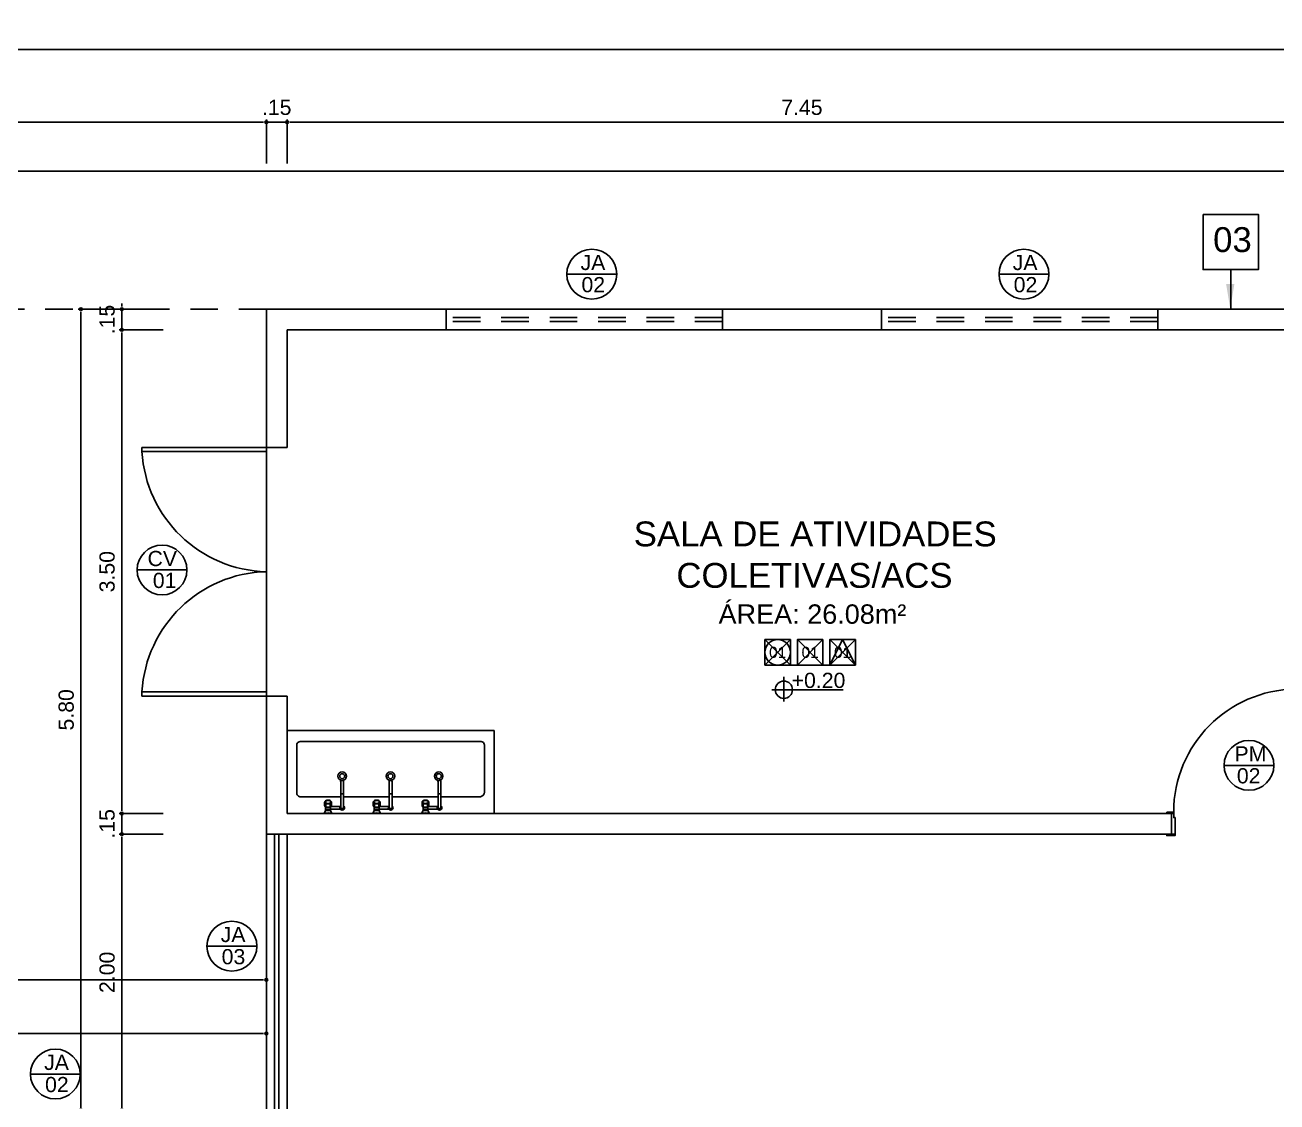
# Model space of a CAD drawing. Header units: millimetres. Extents: x 2125 to 3408, y 1171 to 1686.
# Drawn here: x 2425.04 to 2434.1, y 1529.29 to 1537.09 of the extents above; entities that cross this region are included whole.
import ezdxf
from ezdxf.enums import TextEntityAlignment as Align

# ---------------------------------------------------------------- set-up
doc = ezdxf.new("R2010")
doc.units = ezdxf.units.MM
doc.linetypes.add('CONTORNO_QUADRO_T', pattern=[0.35, 0.2, -0.15])
for name, color, linetype in [('APCOZ', 7, 'Continuous'), ('APCOZ-I', 251, 'Continuous'), ('at_Entity', 7, 'Continuous'), ('CALÇADA', 252, 'Continuous'), ('cotas', 7, 'Continuous'), ('ESQUADRIA', 3, 'Continuous'), ('ESQUADRIAS', 7, 'Continuous'), ('Esquadrias portas', 7, 'Continuous'), ('Esquadrias_Portas', 2, 'Continuous'), ('JANELA2', 1, 'Continuous'), ('LAYOUT', 7, 'Continuous'), ('Layout_Equipamentos', 7, 'Continuous'), ('PAREDE', 4, 'Continuous'), ('soleira piso', 7, 'Continuous'), ('TEXTO01', 7, 'Continuous'), ('TEXTO02', 3, 'Continuous'), ('TEXTO03', 2, 'Continuous'), ('TEXTO_ESP_FORRO', 62, 'Continuous'), ('TEXTO_ESP_PAREDES', 10, 'Continuous'), ('TEXTO_ESP_PISO', 150, 'Continuous')]:
    doc.layers.add(name, color=color, linetype=linetype)
doc.styles.add('ARIAL', font='sanss___.ttf')
doc.styles.add('ROMANS', font='arial.ttf')
doc.styles.get("Standard").update_dxf_attribs({"font": 'arial.ttf'})
doc.styles.add('TEXTO1', font='swissko.ttf', dxfattribs={"width": 0.6, "height": 0.1})
doc.dimstyles.new('ESCALA75', dxfattribs={"dimtxt": 0.11, "dimasz": 0.02, "dimexe": 0.02, "dimexo": 0.04, "dimgap": 0.05, "dimtad": 1, "dimzin": 4, "dimdsep": 46, "dimtxsty": 'ROMANS', "dimblk1": 'PPC', "dimblk2": 'PPC', "dimsah": 1, "dimcen": 0.02, "dimclrd": 7, "dimclre": 7, "dimclrt": 3, "dimazin": 1, "dimtfac": 1, "dimtix": 1, "dimtmove": 0, "dimatfit": 3, "dimldrblk": 'PPC', "dimfxl": 0, "dimtolj": 1, "dimtzin": 12, "dimarcsym": 0})

# ---------------------------------------------------------------- blocks, each defined once
blk = doc.blocks.new('P90_02')
at = {"layer": 'ESQUADRIAS', "color": 3, "linetype": 'Continuous'}
for p, q in [((-0.02, 0.7698), (-0.02, 0.9215)), ((0, 0.9215), (0, 0.7698)), ((0.023, 0.88), (0.023, 0.92)), ((0.057, 0.88), (0.057, 0.92)), ((0.08, 0.9215), (0.08, 0.7698)), ((0.1, 0.7698), (0.1, 0.9215)), ((-0.0035, 0.7668), (-0.0175, 0.7668)), ((0.0835, 0.7668), (0.0975, 0.7668))]:
    blk.add_line(p, q, dxfattribs=at)
at = {"layer": 'ESQUADRIAS', "color": 3}
for p, q in [((0, 0.9215), (-0.02, 0.9215)), ((0, 0.91), (0.023, 0.91)), ((0.023, 0.92), (0.025, 0.92)), ((0.057, 0.92), (0.055, 0.92)), ((0.08, 0.91), (0.057, 0.91)), ((0.08, 0.9215), (0.1, 0.9215)), ((0, 0.9), (0.023, 0.9)), ((0, 0.89), (0.023, 0.89)), ((0.023, 0.88), (0.025, 0.88)), ((0.057, 0.88), (0.055, 0.88)), ((0.08, 0.9), (0.057, 0.9)), ((0.08, 0.89), (0.057, 0.89))]:
    blk.add_line(p, q, dxfattribs=at)
at = {"layer": 'ESQUADRIAS', "color": 2}
for p, q in [((0.025, 0.075), (0.025, 0.975)), ((0.025, 0.975), (0.055, 0.975)), ((0.055, 0.975), (0.055, 0.075)), ((0.055, 0.075), (0.025, 0.075))]:
    blk.add_line(p, q, dxfattribs=at)
at = {"layer": 'ESQUADRIAS'}
for p, q in [((0.0165, 0.0585), (0.0165, 0.0615)), ((0.0315, 0.0735), (0.0285, 0.0735))]:
    blk.add_line(p, q, dxfattribs=at)
at = {"layer": 'ESQUADRIAS', "color": 3}
for points in [[(0.015, 0.085), (-0.035, 0.085), (-0.035, 0.075), (0.015, 0.075)], [(0.985, 0.085), (0.935, 0.085), (0.935, 0.075), (0.985, 0.075)], [(0.025, -0.075), (0, -0.075), (-0.035, -0.075), (-0.035, -0.085), (0.025, -0.085)], [(0.985, -0.075), (0.925, -0.075), (0.925, -0.085), (0.985, -0.085)]]:
    blk.add_lwpolyline(points, close=True, dxfattribs=at)
at = {"layer": 'ESQUADRIAS', "color": 2}
for points in [[(0.025, 0.045), (0.015, 0.045), (0.015, 0.075), (0, 0.075), (0, -0.075), (0.025, -0.075)], [(0.925, 0.045), (0.935, 0.045), (0.935, 0.075), (0.95, 0.075), (0.95, -0.075), (0.925, -0.075)]]:
    blk.add_lwpolyline(points, close=True, dxfattribs=at)
at = {"layer": 'ESQUADRIAS', "color": 1}
for points in [[(0.016, 0.0705, -0.236068), (0.015, 0.0725), (0.015, 0.07), (0.015, 0.05), (0.016, 0.05)], [(0.0195, 0.074, 0.236068), (0.0175, 0.075), (0.02, 0.075), (0.04, 0.075), (0.04, 0.074)]]:
    blk.add_lwpolyline(points, format="xyb", close=True, dxfattribs=at)
at = {"layer": 'ESQUADRIAS'}
for points in [[(0.0173, 0.0625), (0.0165, 0.0615), (0.016, 0.0615)], [(0.0173, 0.0575), (0.0165, 0.0585), (0.016, 0.0585)], [(0.0173, 0.0596), (0.0175, 0.0596), (0.0175, 0.0575), (0.0173, 0.0575), (0.0173, 0.0625), (0.0175, 0.0625), (0.0175, 0.0604), (0.0173, 0.0604)], [(0.0275, 0.0727), (0.0285, 0.0735), (0.0285, 0.074)], [(0.0304, 0.0727), (0.0304, 0.0725), (0.0325, 0.0725), (0.0325, 0.0727), (0.0275, 0.0727), (0.0275, 0.0725), (0.0296, 0.0725), (0.0296, 0.0727)], [(0.0325, 0.0727), (0.0315, 0.0735), (0.0315, 0.074)]]:
    blk.add_lwpolyline(points, dxfattribs=at)
at = {"layer": 'ESQUADRIAS', "color": 1}
blk.add_circle((0.0175, 0.0725), 0.0025, dxfattribs=at)
at = {"layer": 'ESQUADRIAS'}
blk.add_arc((0.0429, 0.083), 0.8921, 0.12949, 89.22311, dxfattribs=at)
at = {"layer": 'ESQUADRIAS', "color": 3, "linetype": 'Continuous'}
for centre, start, end in [((-0.017, 0.7698), 180, 260.53768), ((-0.003, 0.7698), 260.53768, 360), ((0.083, 0.7698), 180, 279.46232), ((0.097, 0.7698), 279.46232, 0)]:
    blk.add_arc(centre, 0.003, start, end, dxfattribs=at)
blk = doc.blocks.new('PPC')
at = {"color": 2}
blk.add_circle((0, 0), 0.5, dxfattribs=at)
blk = doc.blocks.new('*D37')
at = {"layer": 'cotas', "color": 7, "lineweight": -2, "transparency": 16777216}
for p, q in [((2426.9337, 1536.085), (2426.9337, 1536.405)), ((2426.9537, 1536.385), (2434.3637, 1536.385)), ((2434.3837, 1536.085), (2434.3837, 1536.405))]:
    blk.add_line(p, q, dxfattribs=at)
at = {"layer": 'DEFPOINTS', "color": 0, "transparency": 16777216}
for p in [(2434.3837, 1536.385), (2426.9337, 1535.9848), (2434.3837, 1535.9848)]:
    blk.add_point(p, dxfattribs=at)
at = {"layer": 'cotas', "color": 7, "lineweight": -2, "transparency": 16777216, "xscale": 0.02, "yscale": 0.02, "zscale": 0.02, "rotation": 180}
blk.add_blockref('PPC', (2426.9337, 1536.385), dxfattribs=at)
at = {"layer": 'cotas', "color": 7, "lineweight": -2, "transparency": 16777216, "xscale": 0.02, "yscale": 0.02, "zscale": 0.02}
blk.add_blockref('PPC', (2434.3837, 1536.385), dxfattribs=at)
at = {"layer": 'cotas', "color": 3, "transparency": 16777216, "insert": (2430.6587, 1536.491), "char_height": 0.11, "attachment_point": 5, "style": 'ROMANS'}
blk.add_mtext('\\A1;7.45', dxfattribs=at)
blk = doc.blocks.new('*D59')
at = {"layer": 'cotas', "color": 7, "lineweight": -2, "transparency": 16777216}
for p, q in [((2426.7637, 1536.3848), (2426.7437, 1536.3848)), ((2426.7837, 1536.0848), (2426.7837, 1536.4048)), ((2426.9337, 1536.3848), (2426.7837, 1536.3848)), ((2426.9337, 1536.0848), (2426.9337, 1536.4048)), ((2426.9537, 1536.3848), (2426.9737, 1536.3848))]:
    blk.add_line(p, q, dxfattribs=at)
at = {"layer": 'DEFPOINTS', "color": 0, "transparency": 16777216}
for p in [(2426.7837, 1536.3848), (2426.7837, 1535.9848), (2426.9337, 1535.9848)]:
    blk.add_point(p, dxfattribs=at)
at = {"layer": 'cotas', "color": 7, "lineweight": -2, "transparency": 16777216, "xscale": 0.02, "yscale": 0.02, "zscale": 0.02}
blk.add_blockref('PPC', (2426.7837, 1536.3848), dxfattribs=at)
at = {"layer": 'cotas', "color": 7, "lineweight": -2, "transparency": 16777216, "xscale": 0.02, "yscale": 0.02, "zscale": 0.02, "rotation": 180}
blk.add_blockref('PPC', (2426.9337, 1536.3848), dxfattribs=at)
at = {"layer": 'cotas', "color": 3, "transparency": 16777216, "insert": (2426.8587, 1536.491), "char_height": 0.11, "attachment_point": 5, "style": 'ROMANS'}
blk.add_mtext('\\A1;.15', dxfattribs=at)
blk = doc.blocks.new('*D78')
at = {"layer": 'cotas', "color": 7, "lineweight": -2, "transparency": 16777216}
for p, q in [((2419.7837, 1536.0848), (2419.7837, 1536.4048)), ((2426.7637, 1536.3848), (2419.8037, 1536.3848)), ((2426.7837, 1536.0848), (2426.7837, 1536.4048))]:
    blk.add_line(p, q, dxfattribs=at)
at = {"layer": 'DEFPOINTS', "color": 0, "transparency": 16777216}
for p in [(2419.7837, 1536.3848), (2419.7837, 1535.5948), (2426.7837, 1535.5948)]:
    blk.add_point(p, dxfattribs=at)
at = {"layer": 'cotas', "color": 7, "lineweight": -2, "transparency": 16777216, "xscale": 0.02, "yscale": 0.02, "zscale": 0.02, "rotation": 180}
blk.add_blockref('PPC', (2419.7837, 1536.3848), dxfattribs=at)
at = {"layer": 'cotas', "color": 7, "lineweight": -2, "transparency": 16777216, "xscale": 0.02, "yscale": 0.02, "zscale": 0.02}
blk.add_blockref('PPC', (2426.7837, 1536.3848), dxfattribs=at)
at = {"layer": 'cotas', "color": 3, "transparency": 16777216, "insert": (2423.2837, 1536.491), "char_height": 0.11, "attachment_point": 5, "style": 'ROMANS'}
blk.add_mtext('\\A1;7.00', dxfattribs=at)
blk = doc.blocks.new('*D84')
at = {"layer": 'cotas', "color": 7, "lineweight": -2, "transparency": 16777216}
for p, q in [((2420.9337, 1529.4874), (2420.9337, 1529.8074)), ((2426.7837, 1529.4874), (2426.7837, 1529.8074)), ((2420.9537, 1529.7874), (2426.7637, 1529.7874))]:
    blk.add_line(p, q, dxfattribs=at)
at = {"layer": 'DEFPOINTS', "color": 0, "transparency": 16777216}
for p in [(2426.7837, 1529.7874), (2420.9337, 1528.7034), (2426.7837, 1528.7034)]:
    blk.add_point(p, dxfattribs=at)
at = {"layer": 'cotas', "color": 7, "lineweight": -2, "transparency": 16777216, "xscale": 0.02, "yscale": 0.02, "zscale": 0.02, "rotation": 180}
blk.add_blockref('PPC', (2420.9337, 1529.7874), dxfattribs=at)
at = {"layer": 'cotas', "color": 7, "lineweight": -2, "transparency": 16777216, "xscale": 0.02, "yscale": 0.02, "zscale": 0.02}
blk.add_blockref('PPC', (2426.7837, 1529.7874), dxfattribs=at)
at = {"layer": 'cotas', "color": 3, "transparency": 16777216, "insert": (2423.8587, 1529.8935), "char_height": 0.11, "attachment_point": 5, "style": 'ROMANS'}
blk.add_mtext('\\A1;5.85', dxfattribs=at)
blk = doc.blocks.new('*D98')
at = {"layer": 'cotas', "color": 7, "lineweight": -2, "transparency": 16777216}
for p, q in [((2415.3837, 1529.8764), (2415.3837, 1530.1964)), ((2415.4037, 1530.1764), (2426.7637, 1530.1764)), ((2426.7837, 1529.8764), (2426.7837, 1530.1964))]:
    blk.add_line(p, q, dxfattribs=at)
at = {"layer": 'DEFPOINTS', "color": 0, "transparency": 16777216}
for p in [(2426.7837, 1530.1764), (2415.3837, 1529.3313), (2426.7837, 1529.3313)]:
    blk.add_point(p, dxfattribs=at)
at = {"layer": 'cotas', "color": 7, "lineweight": -2, "transparency": 16777216, "xscale": 0.02, "yscale": 0.02, "zscale": 0.02, "rotation": 180}
blk.add_blockref('PPC', (2415.3837, 1530.1764), dxfattribs=at)
at = {"layer": 'cotas', "color": 7, "lineweight": -2, "transparency": 16777216, "xscale": 0.02, "yscale": 0.02, "zscale": 0.02}
blk.add_blockref('PPC', (2426.7837, 1530.1764), dxfattribs=at)
at = {"layer": 'cotas', "color": 3, "transparency": 16777216, "insert": (2421.0837, 1530.2825), "char_height": 0.11, "attachment_point": 5, "style": 'ROMANS'}
blk.add_mtext('\\A1;11.40', dxfattribs=at)
blk = doc.blocks.new('*D102')
at = {"layer": 'cotas', "color": 7, "lineweight": -2, "transparency": 16777216}
for p, q in [((2426.0379, 1531.231), (2425.7179, 1531.231)), ((2425.7379, 1529.251), (2425.7379, 1531.211)), ((2426.0379, 1529.231), (2425.7179, 1529.231))]:
    blk.add_line(p, q, dxfattribs=at)
at = {"layer": 'DEFPOINTS', "color": 0, "transparency": 16777216}
for p in [(2425.7379, 1531.231), (2426.2579, 1531.231), (2426.2579, 1529.231)]:
    blk.add_point(p, dxfattribs=at)
at = {"layer": 'cotas', "color": 7, "lineweight": -2, "transparency": 16777216, "xscale": 0.02, "yscale": 0.02, "zscale": 0.02}
for p, rotation in [((2425.7379, 1531.231), 90), ((2425.7379, 1529.231), 270)]:
    blk.add_blockref('PPC', p, dxfattribs=dict(at, rotation=rotation))
at = {"layer": 'cotas', "color": 3, "transparency": 16777216, "insert": (2425.6317, 1530.231), "char_height": 0.11, "attachment_point": 5, "rotation": 90, "style": 'ROMANS'}
blk.add_mtext('\\A1;2.00', dxfattribs=at)
blk = doc.blocks.new('*D103')
at = {"layer": 'cotas', "color": 7, "lineweight": -2, "transparency": 16777216}
for p, q in [((2426.0379, 1531.381), (2425.7179, 1531.381)), ((2425.7379, 1531.401), (2425.7379, 1531.421)), ((2425.7379, 1531.231), (2425.7379, 1531.381)), ((2426.0379, 1531.231), (2425.7179, 1531.231)), ((2425.7379, 1531.211), (2425.7379, 1531.191))]:
    blk.add_line(p, q, dxfattribs=at)
at = {"layer": 'DEFPOINTS', "color": 0, "transparency": 16777216}
for p in [(2425.7379, 1531.381), (2426.4079, 1531.381), (2426.2579, 1531.231)]:
    blk.add_point(p, dxfattribs=at)
at = {"layer": 'cotas', "color": 7, "lineweight": -2, "transparency": 16777216, "xscale": 0.02, "yscale": 0.02, "zscale": 0.02}
for p, rotation in [((2425.7379, 1531.381), 270), ((2425.7379, 1531.231), 90)]:
    blk.add_blockref('PPC', p, dxfattribs=dict(at, rotation=rotation))
at = {"layer": 'cotas', "color": 3, "transparency": 16777216, "insert": (2425.6317, 1531.306), "char_height": 0.11, "attachment_point": 5, "rotation": 90, "style": 'ROMANS'}
blk.add_mtext('\\A1;.15', dxfattribs=at)
blk = doc.blocks.new('*D104')
at = {"layer": 'cotas', "color": 7, "lineweight": -2, "transparency": 16777216}
for p, q in [((2426.0379, 1534.881), (2425.7179, 1534.881)), ((2425.7379, 1531.401), (2425.7379, 1534.861)), ((2426.0379, 1531.381), (2425.7179, 1531.381))]:
    blk.add_line(p, q, dxfattribs=at)
at = {"layer": 'DEFPOINTS', "color": 0, "transparency": 16777216}
for p in [(2425.7379, 1534.881), (2426.4079, 1534.881), (2426.4079, 1531.381)]:
    blk.add_point(p, dxfattribs=at)
at = {"layer": 'cotas', "color": 7, "lineweight": -2, "transparency": 16777216, "xscale": 0.02, "yscale": 0.02, "zscale": 0.02}
for p, rotation in [((2425.7379, 1534.881), 90), ((2425.7379, 1531.381), 270)]:
    blk.add_blockref('PPC', p, dxfattribs=dict(at, rotation=rotation))
at = {"layer": 'cotas', "color": 3, "transparency": 16777216, "insert": (2425.6317, 1533.131), "char_height": 0.11, "attachment_point": 5, "rotation": 90, "style": 'ROMANS'}
blk.add_mtext('\\A1;3.50', dxfattribs=at)
blk = doc.blocks.new('*D105')
at = {"layer": 'cotas', "color": 7, "lineweight": -2, "transparency": 16777216}
for p, q in [((2425.7379, 1535.051), (2425.7379, 1535.071)), ((2426.0379, 1535.031), (2425.7179, 1535.031)), ((2425.7379, 1534.881), (2425.7379, 1535.031)), ((2426.0379, 1534.881), (2425.7179, 1534.881)), ((2425.7379, 1534.861), (2425.7379, 1534.841))]:
    blk.add_line(p, q, dxfattribs=at)
at = {"layer": 'DEFPOINTS', "color": 0, "transparency": 16777216}
for p in [(2425.7379, 1535.031), (2426.4062, 1535.031), (2426.4079, 1534.881)]:
    blk.add_point(p, dxfattribs=at)
at = {"layer": 'cotas', "color": 7, "lineweight": -2, "transparency": 16777216, "xscale": 0.02, "yscale": 0.02, "zscale": 0.02}
for p, rotation in [((2425.7379, 1535.031), 270), ((2425.7379, 1534.881), 90)]:
    blk.add_blockref('PPC', p, dxfattribs=dict(at, rotation=rotation))
at = {"layer": 'cotas', "color": 3, "transparency": 16777216, "insert": (2425.6317, 1534.956), "char_height": 0.11, "attachment_point": 5, "rotation": 90, "style": 'ROMANS'}
blk.add_mtext('\\A1;.15', dxfattribs=at)
blk = doc.blocks.new('*D253')
at = {"layer": 'cotas', "color": 7, "lineweight": -2, "transparency": 16777216}
for p, q in [((2425.742, 1535.031), (2425.422, 1535.031)), ((2425.442, 1529.251), (2425.442, 1535.011)), ((2425.742, 1529.231), (2425.422, 1529.231))]:
    blk.add_line(p, q, dxfattribs=at)
at = {"layer": 'DEFPOINTS', "color": 0, "transparency": 16777216}
for p in [(2425.442, 1535.031), (2426.7837, 1535.031), (2426.7837, 1529.231)]:
    blk.add_point(p, dxfattribs=at)
at = {"layer": 'cotas', "color": 7, "lineweight": -2, "transparency": 16777216, "xscale": 0.02, "yscale": 0.02, "zscale": 0.02}
for p, rotation in [((2425.442, 1535.031), 90), ((2425.442, 1529.231), 270)]:
    blk.add_blockref('PPC', p, dxfattribs=dict(at, rotation=rotation))
at = {"layer": 'cotas', "color": 3, "transparency": 16777216, "insert": (2425.3358, 1532.131), "char_height": 0.11, "attachment_point": 5, "rotation": 90, "style": 'ROMANS'}
blk.add_mtext('\\A1;5.80', dxfattribs=at)
blk = doc.blocks.new('new block19')
at = {"layer": 'APCOZ'}
for p, q in [((0.3881, 0.0547), (0.3881, 0.2257)), ((0.4081, 0.0547), (0.4081, 0.2257)), ((0.7396, 0.0547), (0.7396, 0.2257)), ((0.7596, 0.0547), (0.7596, 0.2257)), ((1.0927, 0.0547), (1.0927, 0.2257)), ((1.1127, 0.0547), (1.1127, 0.2257)), ((0.279, 0.0215), (0.2682, -0.0001)), ((0.2716, 0.0797), (0.2716, 0.0581)), ((0.279, 0.0215), (0.279, 0.0456)), ((0.3142, 0.0215), (0.3142, 0.0307)), ((0.384, 0.0307), (0.3142, 0.0307)), ((0.3142, 0.0215), (0.3249, -0.0001)), ((0.384, 0.0507), (0.3192, 0.0507)), ((0.3216, 0.0797), (0.3216, 0.0581)), ((0.6305, 0.0215), (0.6197, -0.0001)), ((0.6231, 0.0797), (0.6231, 0.0581)), ((0.6305, 0.0215), (0.6305, 0.0456)), ((0.6657, 0.0215), (0.6657, 0.0307)), ((0.7355, 0.0307), (0.6657, 0.0307)), ((0.6657, 0.0215), (0.6764, -0.0001)), ((0.7355, 0.0507), (0.6707, 0.0507)), ((0.6731, 0.0797), (0.6731, 0.0581)), ((0.9836, 0.0215), (0.9729, -0.0001)), ((0.9762, 0.0797), (0.9762, 0.0581)), ((0.9836, 0.0215), (0.9836, 0.0456)), ((1.0188, 0.0215), (1.0188, 0.0307)), ((1.0887, 0.0307), (1.0188, 0.0307)), ((1.0188, 0.0215), (1.0296, -0.0001)), ((1.0887, 0.0507), (1.0239, 0.0507)), ((1.0262, 0.0797), (1.0262, 0.0581))]:
    blk.add_line(p, q, dxfattribs=at)
at = {"layer": 'APCOZ', "linetype": 'Continuous'}
for points in [[(0.3215, 0.0802, 0), (0.321, 0.0834, 0), (0.3197, 0.0864, 0), (0.3176, 0.0893, 0), (0.3148, 0.0918, 0), (0.3114, 0.0939, 0), (0.3075, 0.0956, 0), (0.3033, 0.0967, 0), (0.2988, 0.0973, 0), (0.2943, 0.0973, 0), (0.2898, 0.0967, 0), (0.2856, 0.0956, 0), (0.2817, 0.0939, 0), (0.2783, 0.0918, 0), (0.2755, 0.0893, 0), (0.2734, 0.0864, 0), (0.2721, 0.0834, 0), (0.2716, 0.0802, 0)], [(0.6731, 0.0802, 0), (0.6725, 0.0834, 0), (0.6712, 0.0864, 0), (0.6691, 0.0893, 0), (0.6663, 0.0918, 0), (0.6629, 0.0939, 0), (0.6591, 0.0956, 0), (0.6548, 0.0967, 0), (0.6503, 0.0973, 0), (0.6458, 0.0973, 0), (0.6413, 0.0967, 0), (0.6371, 0.0956, 0), (0.6332, 0.0939, 0), (0.6298, 0.0918, 0), (0.6271, 0.0893, 0), (0.625, 0.0864, 0), (0.6236, 0.0834, 0), (0.6231, 0.0802, 0)], [(1.0262, 0.0802, 0), (1.0257, 0.0834, 0), (1.0243, 0.0864, 0), (1.0223, 0.0893, 0), (1.0195, 0.0918, 0), (1.0161, 0.0939, 0), (1.0122, 0.0956, 0), (1.008, 0.0967, 0), (1.0035, 0.0973, 0), (0.999, 0.0973, 0), (0.9945, 0.0967, 0), (0.9903, 0.0956, 0), (0.9864, 0.0939, 0), (0.983, 0.0918, 0), (0.9802, 0.0893, 0), (0.9781, 0.0864, 0), (0.9768, 0.0834, 0), (0.9762, 0.0802, 0)], [(0.2716, 0.0581, 0), (0.2719, 0.0553, 0), (0.2728, 0.0526, 0), (0.2743, 0.0501, 0), (0.2764, 0.0477, 0), (0.279, 0.0456, 0)], [(0.3192, 0.0507, 0), (0.3201, 0.0521, 0), (0.3207, 0.0536, 0), (0.3212, 0.0551, 0), (0.3215, 0.0566, 0), (0.3216, 0.0581, 0)], [(0.6231, 0.0581, 0), (0.6234, 0.0553, 0), (0.6243, 0.0526, 0), (0.6258, 0.0501, 0), (0.6279, 0.0477, 0), (0.6305, 0.0456, 0)], [(0.6707, 0.0507, 0), (0.6716, 0.0521, 0), (0.6722, 0.0536, 0), (0.6727, 0.0551, 0), (0.673, 0.0566, 0), (0.6731, 0.0581, 0)], [(0.9762, 0.0581, 0), (0.9765, 0.0553, 0), (0.9775, 0.0526, 0), (0.979, 0.0501, 0), (0.981, 0.0477, 0), (0.9836, 0.0456, 0)], [(1.0239, 0.0507, 0), (1.0247, 0.0521, 0), (1.0254, 0.0536, 0), (1.0258, 0.0551, 0), (1.0261, 0.0566, 0), (1.0262, 0.0581, 0)]]:
    blk.add_polyline3d(points, dxfattribs=at)
at = {"layer": 'APCOZ'}
for centre, radius, start, end in [((0.3981, 0.2307), 0.0112, 333.72082, 206.27918), ((0.7496, 0.2307), 0.0112, 333.72082, 206.27918), ((1.1027, 0.2307), 0.0112, 333.72082, 206.27918), ((0.3981, 0.0407), 0.0173, 125.41872, 144.5813), ((0.3981, 0.0407), 0.0173, 215.4187, 324.5813), ((0.3981, 0.0407), 0.0173, 35.4187, 54.58128), ((0.3981, 0.0407), 0.0173, 324.5813, 35.4187), ((0.7496, 0.0407), 0.0173, 125.41872, 144.5813), ((0.7496, 0.0407), 0.0173, 215.4187, 324.5813), ((0.7496, 0.0407), 0.0173, 35.4187, 54.58128), ((0.7496, 0.0407), 0.0173, 324.5813, 35.4187), ((1.1027, 0.0407), 0.0173, 125.41872, 144.5813), ((1.1027, 0.0407), 0.0173, 215.4187, 324.5813), ((1.1027, 0.0407), 0.0173, 35.4187, 54.58128), ((1.1027, 0.0407), 0.0173, 324.5813, 35.4187)]:
    blk.add_arc(centre, radius, start, end, dxfattribs=at)
at = {"layer": 'APCOZ-I'}
for p, q in [((0.3881, 0.2257), (0.3881, 0.2307)), ((0.4081, 0.2257), (0.4081, 0.2307)), ((0.7396, 0.2257), (0.7396, 0.2307)), ((0.7596, 0.2257), (0.7596, 0.2307)), ((1.0927, 0.2257), (1.0927, 0.2307)), ((1.1127, 0.2257), (1.1127, 0.2307)), ((0.279, 0.0215), (0.3142, 0.0215)), ((0.2809, 0.066), (0.2809, 0.0446)), ((0.3122, 0.066), (0.3122, 0.0446)), ((0.3142, 0.0307), (0.3142, 0.0456)), ((0.3881, 0.0371), (0.3881, 0.0547)), ((0.4081, 0.0371), (0.4081, 0.0547)), ((0.6305, 0.0215), (0.6657, 0.0215)), ((0.6324, 0.066), (0.6324, 0.0446)), ((0.6637, 0.066), (0.6637, 0.0446)), ((0.6657, 0.0307), (0.6657, 0.0456)), ((0.7396, 0.0371), (0.7396, 0.0547)), ((0.7596, 0.0371), (0.7596, 0.0547)), ((0.9836, 0.0215), (1.0188, 0.0215)), ((0.9856, 0.066), (0.9856, 0.0446)), ((1.0169, 0.066), (1.0169, 0.0446)), ((1.0188, 0.0307), (1.0188, 0.0456)), ((1.0927, 0.0371), (1.0927, 0.0547)), ((1.1127, 0.0371), (1.1127, 0.0547))]:
    blk.add_line(p, q, dxfattribs=at)
at = {"layer": 'APCOZ-I', "linetype": 'Continuous'}
for points in [[(0.2771, 0.0833, 0), (0.2775, 0.0812, 0), (0.2787, 0.0791, 0), (0.2806, 0.0772, 0), (0.2831, 0.0756, 0), (0.2863, 0.0743, 0), (0.2898, 0.0733, 0), (0.2936, 0.0728, 0), (0.2975, 0.0727, 0), (0.3014, 0.073, 0), (0.3051, 0.0737, 0), (0.3085, 0.0749, 0), (0.3113, 0.0764, 0), (0.3136, 0.0781, 0), (0.3151, 0.0801, 0), (0.3159, 0.0822, 0), (0.3159, 0.0844, 0), (0.3151, 0.0865, 0), (0.3136, 0.0885, 0), (0.3113, 0.0903, 0), (0.3085, 0.0918, 0), (0.3051, 0.0929, 0), (0.3014, 0.0937, 0), (0.2975, 0.094, 0), (0.2936, 0.0939, 0), (0.2898, 0.0933, 0), (0.2863, 0.0924, 0), (0.2831, 0.0911, 0), (0.2806, 0.0894, 0), (0.2787, 0.0875, 0), (0.2775, 0.0855, 0), (0.2771, 0.0833, 0)], [(0.6286, 0.0833, 0), (0.629, 0.0812, 0), (0.6302, 0.0791, 0), (0.6321, 0.0772, 0), (0.6347, 0.0756, 0), (0.6378, 0.0743, 0), (0.6413, 0.0733, 0), (0.6451, 0.0728, 0), (0.6491, 0.0727, 0), (0.653, 0.073, 0), (0.6567, 0.0737, 0), (0.66, 0.0749, 0), (0.6629, 0.0764, 0), (0.6651, 0.0781, 0), (0.6667, 0.0801, 0), (0.6675, 0.0822, 0), (0.6675, 0.0844, 0), (0.6667, 0.0865, 0), (0.6651, 0.0885, 0), (0.6629, 0.0903, 0), (0.66, 0.0918, 0), (0.6567, 0.0929, 0), (0.653, 0.0937, 0), (0.6491, 0.094, 0), (0.6451, 0.0939, 0), (0.6413, 0.0933, 0), (0.6378, 0.0924, 0), (0.6347, 0.0911, 0), (0.6321, 0.0894, 0), (0.6302, 0.0875, 0), (0.629, 0.0855, 0), (0.6286, 0.0833, 0)], [(0.9818, 0.0833, 0), (0.9821, 0.0812, 0), (0.9833, 0.0791, 0), (0.9852, 0.0772, 0), (0.9878, 0.0756, 0), (0.9909, 0.0743, 0), (0.9945, 0.0733, 0), (0.9983, 0.0728, 0), (1.0022, 0.0727, 0), (1.0061, 0.073, 0), (1.0098, 0.0737, 0), (1.0131, 0.0749, 0), (1.016, 0.0764, 0), (1.0182, 0.0781, 0), (1.0198, 0.0801, 0), (1.0206, 0.0822, 0), (1.0206, 0.0844, 0), (1.0198, 0.0865, 0), (1.0182, 0.0885, 0), (1.016, 0.0903, 0), (1.0131, 0.0918, 0), (1.0098, 0.0929, 0), (1.0061, 0.0937, 0), (1.0022, 0.094, 0), (0.9983, 0.0939, 0), (0.9945, 0.0933, 0), (0.9909, 0.0924, 0), (0.9878, 0.0911, 0), (0.9852, 0.0894, 0), (0.9833, 0.0875, 0), (0.9821, 0.0855, 0), (0.9818, 0.0833, 0)], [(0.2716, 0.0802, 0), (0.2718, 0.0771, 0), (0.2728, 0.0742, 0), (0.2746, 0.0713, 0), (0.2769, 0.0688, 0), (0.2799, 0.0666, 0)], [(0.279, 0.0456, 0), (0.2792, 0.0454, 0), (0.2794, 0.0453, 0), (0.2797, 0.0451, 0), (0.2799, 0.045, 0), (0.2801, 0.0448, 0)], [(0.313, 0.0448, 0), (0.3132, 0.045, 0), (0.3135, 0.0451, 0), (0.3137, 0.0453, 0), (0.3139, 0.0454, 0), (0.3142, 0.0456, 0)], [(0.3132, 0.0666, 0), (0.3161, 0.0687, 0), (0.3184, 0.0712, 0), (0.3202, 0.0739, 0), (0.3212, 0.0768, 0), (0.3216, 0.0797, 0)], [(0.3142, 0.0456, 0), (0.3154, 0.0465, 0), (0.3165, 0.0475, 0), (0.3175, 0.0485, 0), (0.3184, 0.0496, 0), (0.3192, 0.0507, 0)], [(0.6231, 0.0802, 0), (0.6234, 0.0771, 0), (0.6244, 0.0742, 0), (0.6261, 0.0713, 0), (0.6285, 0.0688, 0), (0.6314, 0.0666, 0)], [(0.6305, 0.0456, 0), (0.6307, 0.0454, 0), (0.6309, 0.0453, 0), (0.6312, 0.0451, 0), (0.6314, 0.045, 0), (0.6317, 0.0448, 0)], [(0.6645, 0.0448, 0), (0.6647, 0.045, 0), (0.665, 0.0451, 0), (0.6652, 0.0453, 0), (0.6655, 0.0454, 0), (0.6657, 0.0456, 0)], [(0.6647, 0.0666, 0), (0.6676, 0.0687, 0), (0.67, 0.0712, 0), (0.6717, 0.0739, 0), (0.6727, 0.0768, 0), (0.6731, 0.0797, 0)], [(0.6657, 0.0456, 0), (0.6669, 0.0465, 0), (0.668, 0.0475, 0), (0.669, 0.0485, 0), (0.6699, 0.0496, 0), (0.6707, 0.0507, 0)], [(0.9762, 0.0802, 0), (0.9765, 0.0771, 0), (0.9775, 0.0742, 0), (0.9792, 0.0713, 0), (0.9816, 0.0688, 0), (0.9846, 0.0666, 0)], [(0.9836, 0.0456, 0), (0.9838, 0.0454, 0), (0.9841, 0.0453, 0), (0.9843, 0.0451, 0), (0.9846, 0.045, 0), (0.9848, 0.0448, 0)], [(1.0176, 0.0448, 0), (1.0179, 0.045, 0), (1.0181, 0.0451, 0), (1.0184, 0.0453, 0), (1.0186, 0.0454, 0), (1.0188, 0.0456, 0)], [(1.0179, 0.0666, 0), (1.0208, 0.0687, 0), (1.0231, 0.0712, 0), (1.0248, 0.0739, 0), (1.0259, 0.0768, 0), (1.0262, 0.0797, 0)], [(1.0188, 0.0456, 0), (1.02, 0.0465, 0), (1.0212, 0.0475, 0), (1.0222, 0.0485, 0), (1.0231, 0.0496, 0), (1.0239, 0.0507, 0)]]:
    blk.add_polyline3d(points, dxfattribs=at)
at = {"layer": 'APCOZ-I'}
for centre, radius, start, end in [((0.3981, 0.2307), 0.01, 0, 180), ((0.7496, 0.2307), 0.01, 0, 180), ((1.1027, 0.2307), 0.01, 0, 180), ((0.3981, 0.1642), 0.0233, 244.55551, 295.44449), ((0.7496, 0.1642), 0.0233, 244.55551, 295.44449), ((1.1027, 0.1642), 0.0233, 244.55551, 295.44449), ((0.2966, -0.2752), 0.2786, 84.37523, 95.62477), ((0.2966, -0.0496), 0.0816, 77.53823, 102.46177), ((0.281, 0.0683), 0.002, 237.84409, 296.02511), ((0.2812, 0.0465), 0.002, 238.43251, 285.68606), ((0.2966, -0.0082), 0.0549, 74.31395, 105.68605), ((0.2966, 0.0364), 0.0335, 63.97489, 116.02511), ((0.3121, 0.0683), 0.002, 243.97489, 302.15591), ((0.3119, 0.0465), 0.002, 254.31395, 301.56748), ((0.3981, 0.0407), 0.0173, 144.5813, 215.4187), ((0.3981, 0.0407), 0.0126, 142.25181, 37.74819), ((0.3981, 0.0581), 0.0233, 244.55551, 295.44449), ((0.6481, -0.2752), 0.2786, 84.37523, 95.62477), ((0.6481, -0.0496), 0.0816, 77.53823, 102.46177), ((0.6325, 0.0683), 0.002, 237.84409, 296.02511), ((0.6327, 0.0465), 0.002, 238.43251, 285.68606), ((0.6481, -0.0082), 0.0549, 74.31395, 105.68605), ((0.6481, 0.0364), 0.0335, 63.97489, 116.02511), ((0.6637, 0.0683), 0.002, 243.97489, 302.15591), ((0.6635, 0.0465), 0.002, 254.31395, 301.56748), ((0.7496, 0.0407), 0.0173, 144.5813, 215.4187), ((0.7496, 0.0407), 0.0126, 142.25181, 37.74819), ((0.7496, 0.0581), 0.0233, 244.55551, 295.44449), ((1.0012, -0.2752), 0.2786, 84.37523, 95.62477), ((1.0012, -0.0496), 0.0816, 77.53823, 102.46177), ((0.9856, 0.0683), 0.002, 237.84409, 296.02511), ((0.9858, 0.0465), 0.002, 238.43251, 285.68606), ((1.0012, -0.0082), 0.0549, 74.31395, 105.68605), ((1.0012, 0.0364), 0.0335, 63.97489, 116.02511), ((1.0168, 0.0683), 0.002, 243.97489, 302.15591), ((1.0166, 0.0465), 0.002, 254.31395, 301.56748), ((1.1027, 0.0407), 0.0173, 144.5813, 215.4187), ((1.1027, 0.0407), 0.0126, 142.25181, 37.74819), ((1.1027, 0.0581), 0.0233, 244.55551, 295.44449)]:
    blk.add_arc(centre, radius, start, end, dxfattribs=at)
at = {"layer": 'at_Entity', "color": 0}
for p, q in [((0, 0.601), (1.4982, 0.601)), ((1.4982, 0.601), (1.4982, 0)), ((0.0698, 0.4909), (0.0698, 0.1524)), ((0.0995, 0.5206), (1.3987, 0.5206)), ((1.4284, 0.4909), (1.4284, 0.1524)), ((0.3881, 0.1206), (0.0995, 0.1206)), ((0.7396, 0.1206), (0.4081, 0.1206)), ((0.7596, 0.1206), (1.0927, 0.1206)), ((1.1127, 0.1206), (1.3987, 0.1206))]:
    blk.add_line(p, q, dxfattribs=at)
for centre, radius, start, end in [((0.0968, 0.4936), 0.0271, 84.35558, 185.64442), ((1.4011, 0.4933), 0.0273, 354.97023, 95.02977), ((0.3989, 0.2698), 0.0307, 90, 180), ((0.3989, 0.2698), 0.018, 90, 180), ((0.3989, 0.2698), 0.0307, 360, 90), ((0.3989, 0.2698), 0.018, 360, 90), ((0.748, 0.2698), 0.0307, 90, 180), ((0.748, 0.2698), 0.018, 90, 180), ((0.748, 0.2698), 0.0307, 360, 90), ((0.748, 0.2698), 0.018, 360, 90), ((1.0972, 0.2698), 0.0307, 90, 180), ((1.0972, 0.2698), 0.018, 90, 180), ((1.0972, 0.2698), 0.0307, 360, 90), ((1.0972, 0.2698), 0.018, 360, 90), ((0.3989, 0.2698), 0.0307, 180, 270), ((0.3989, 0.2698), 0.018, 180, 270), ((0.3989, 0.2698), 0.018, 270, 0), ((0.3989, 0.2698), 0.0307, 270, 0), ((0.748, 0.2698), 0.0307, 180, 270), ((0.748, 0.2698), 0.018, 180, 270), ((0.748, 0.2698), 0.018, 270, 0), ((0.748, 0.2698), 0.0307, 270, 0), ((1.0972, 0.2698), 0.0307, 180, 270), ((1.0972, 0.2698), 0.018, 180, 270), ((1.0972, 0.2698), 0.018, 270, 0), ((1.0972, 0.2698), 0.0307, 270, 0), ((0.0988, 0.1497), 0.0291, 174.72421, 271.32592), ((1.3934, 0.1552), 0.0349, 278.69023, 357.13145)]:
    blk.add_arc(centre, radius, start, end, dxfattribs=at)
blk = doc.blocks.new('Esp_Pis_Par_For_Esc100')
at = {"layer": 'DEFPOINTS'}
for p, q in [((0, 0.37), (0.37, 0)), ((0.37, 0.37), (0, 0)), ((0.47, 0.37), (0.84, 0)), ((0.84, 0.37), (0.47, 0)), ((0.94, 0.37), (1.31, 0)), ((1.31, 0.37), (0.94, 0)), ((0.47, 0), (0.37, 0)), ((0.94, 0), (0.84, 0))]:
    blk.add_line(p, q, dxfattribs=at)
for points in [[(0.37, 0.37), (0.37, 0), (0, 0), (0, 0.37)], [(1.31, 0.37), (1.31, 0), (0.94, 0), (0.94, 0.37)]]:
    blk.add_lwpolyline(points, close=True, dxfattribs=at)
at = {"layer": 'TEXTO_ESP_FORRO'}
blk.add_lwpolyline([(0.94, 0), (1.125, 0.37), (1.31, 0)], close=True, dxfattribs=at)
at = {"layer": 'TEXTO_ESP_PAREDES'}
blk.add_lwpolyline([(0.84, 0.37), (0.84, 0), (0.47, 0), (0.47, 0.37)], close=True, dxfattribs=at)
at = {"layer": 'TEXTO_ESP_PISO'}
blk.add_circle((0.185, 0.185), 0.185, dxfattribs=at)
at = {"layer": 'TEXTO_ESP_FORRO', "color": 3, "linetype": 'ByBlock', "style": 'ARIAL', "text_generation_flag": 6}
blk.add_attdef('FOR', text='', height=0.16, rotation=180, dxfattribs=at).set_placement((1.125, 0.185), align=Align.MIDDLE_CENTER)
at = {"layer": 'TEXTO_ESP_PAREDES', "color": 3, "linetype": 'ByBlock', "ltscale": 0.0001, "style": 'ARIAL', "text_generation_flag": 6}
blk.add_attdef('PAR', text='', height=0.16, rotation=180, dxfattribs=at).set_placement((0.655, 0.185), align=Align.MIDDLE_CENTER)
at = {"layer": 'TEXTO_ESP_PISO', "color": 3, "linetype": 'ByBlock', "style": 'ARIAL', "text_generation_flag": 6}
blk.add_attdef('PIS', text='', height=0.16, rotation=180, dxfattribs=at).set_placement((0.185, 0.185), align=Align.MIDDLE_CENTER)
blk = doc.blocks.new('*D265')
at = {"layer": 'cotas', "color": 7, "lineweight": -2, "transparency": 16777216}
for p, q in [((2415.3837, 1536.6093), (2415.3837, 1536.9293)), ((2415.4037, 1536.9093), (2460.1637, 1536.9093)), ((2460.1837, 1536.6093), (2460.1837, 1536.9293))]:
    blk.add_line(p, q, dxfattribs=at)
at = {"layer": 'DEFPOINTS', "color": 0, "transparency": 16777216}
for p in [(2460.1837, 1536.9093), (2415.3837, 1535.031), (2460.1837, 1535.031)]:
    blk.add_point(p, dxfattribs=at)
at = {"layer": 'cotas', "color": 7, "lineweight": -2, "transparency": 16777216, "xscale": 0.02, "yscale": 0.02, "zscale": 0.02, "rotation": 180}
blk.add_blockref('PPC', (2415.3837, 1536.9093), dxfattribs=at)
at = {"layer": 'cotas', "color": 7, "lineweight": -2, "transparency": 16777216, "xscale": 0.02, "yscale": 0.02, "zscale": 0.02}
blk.add_blockref('PPC', (2460.1837, 1536.9093), dxfattribs=at)
at = {"layer": 'cotas', "color": 3, "transparency": 16777216, "insert": (2437.7837, 1537.0154), "char_height": 0.11, "attachment_point": 5, "style": 'ROMANS'}
blk.add_mtext('\\A1;44.80', dxfattribs=at)
blk = doc.blocks.new('new block4')
at = {"layer": 'TEXTO01'}
h = blk.add_hatch(dxfattribs=at)
h.set_pattern_fill('ANGLE', color=256)
h.set_pattern_definition([(0, (-2260.456, -913.906), (0, 6.985), [5.08, -1.905]), (90, (-2260.456, -913.906), (-6.985, 4e-16), [5.08, -1.905])])
h.paths.add_polyline_path([(0, 0), (0, -0.0624, 0.414214), (0.0624, 0)])
h.paths.add_polyline_path([(0, 0), (0, 0.0624, 0.414214), (-0.0624, 0)])
for q in [(0, 0.093), (-0.0862, 0), (0.4292, 0), (0, -0.0852)]:
    blk.add_line((0, 0), q, dxfattribs=at)
blk.add_circle((0, 0), 0.0624, dxfattribs=at)

msp = doc.modelspace()

# ---------------------------------------------------------------- linework, layer by layer
msp.add_line((2433.7615, 1535.3174), (2433.7615, 1535.0355))
msp.add_lwpolyline([(2433.5615, 1535.7174), (2433.9615, 1535.7174), (2433.9615, 1535.3174), (2433.5615, 1535.3174)], close=True)
at = {"layer": 'CALÇADA', "linetype": 'Continuous'}
msp.add_line((2461.1837, 1536.031), (2414.3837, 1536.031), dxfattribs=at)
at = {"layer": 'ESQUADRIA', "linetype": 'CONTORNO_QUADRO_T'}
for p, q in [((2430.0837, 1534.971), (2428.0837, 1534.971)), ((2433.2337, 1534.971), (2431.2337, 1534.971)), ((2430.0837, 1534.941), (2428.0837, 1534.941)), ((2433.2337, 1534.941), (2431.2337, 1534.941))]:
    msp.add_line(p, q, dxfattribs=at)
at = {"layer": 'ESQUADRIA'}
for p, q in [((2426.8437, 1531.231), (2426.8437, 1529.231)), ((2426.8737, 1531.231), (2426.8737, 1529.231))]:
    msp.add_line(p, q, dxfattribs=at)
at = {"layer": 'Esquadrias portas'}
for centre, start, end in [((2426.8059, 1534.0544), 183.31419, 268.62785), ((2426.8059, 1532.2076), 91.37215, 176.68581)]:
    msp.add_arc(centre, 0.9237, start, end, dxfattribs=at)
at = {"layer": 'Esquadrias_Portas'}
for p, q in [((2426.7837, 1534.031), (2425.8837, 1534.031)), ((2425.8837, 1534.031), (2425.8837, 1534.001)), ((2425.8837, 1534.001), (2426.7837, 1534.001)), ((2426.9337, 1534.031), (2426.7837, 1534.031)), ((2426.7837, 1534.001), (2426.7837, 1534.031)), ((2426.7837, 1532.261), (2425.8837, 1532.261)), ((2425.8837, 1532.261), (2425.8837, 1532.231)), ((2426.7837, 1532.231), (2426.7837, 1532.261)), ((2425.8837, 1532.231), (2426.7837, 1532.231)), ((2426.9337, 1532.231), (2426.7837, 1532.231))]:
    msp.add_line(p, q, dxfattribs=at)
at = {"layer": 'JANELA2'}
for p, q in [((2428.0837, 1534.881), (2428.0837, 1535.031)), ((2430.0837, 1534.881), (2430.0837, 1535.031)), ((2431.2337, 1534.881), (2431.2337, 1535.031)), ((2433.2337, 1534.881), (2433.2337, 1535.031)), ((2426.9337, 1531.231), (2426.7837, 1531.231)), ((2426.7837, 1529.231), (2426.7837, 1531.231)), ((2426.9337, 1529.231), (2426.9337, 1531.231))]:
    msp.add_line(p, q, dxfattribs=at)
at = {"layer": 'LAYOUT'}
msp.add_solid([(2433.7882, 1535.2132), (2433.7582, 1535.0332), (2433.7282, 1535.2132)], dxfattribs=at)
at = {"layer": 'PAREDE', "linetype": 'Continuous'}
for p, q in [((2426.7837, 1535.031), (2426.7837, 1534.031)), ((2456.8337, 1535.031), (2426.7837, 1535.031)), ((2434.3837, 1534.881), (2426.9337, 1534.881)), ((2426.7837, 1532.231), (2426.7837, 1531.231)), ((2433.2987, 1531.381), (2426.9337, 1531.381)), ((2433.2987, 1531.231), (2426.9337, 1531.231))]:
    msp.add_line(p, q, dxfattribs=at)
at = {"layer": 'PAREDE'}
for p, q in [((2426.9337, 1534.881), (2426.9337, 1534.031)), ((2426.9337, 1532.231), (2426.9337, 1531.381))]:
    msp.add_line(p, q, dxfattribs=at)
at = {"layer": 'soleira piso'}
msp.add_line((2426.7837, 1532.261), (2426.7837, 1534.001), dxfattribs=at)
at = {"layer": 'TEXTO01'}
for p, q in [((2428.9578, 1535.2846), (2429.3186, 1535.2846)), ((2432.085, 1535.2846), (2432.4458, 1535.2846)), ((2425.8484, 1533.1433), (2426.2092, 1533.1433)), ((2433.7132, 1531.7293), (2434.074, 1531.7293)), ((2426.3542, 1530.4206), (2426.7149, 1530.4206)), ((2425.0765, 1529.495), (2425.4373, 1529.495))]:
    msp.add_line(p, q, dxfattribs=at)
at = {"layer": 'TEXTO01', "linetype": 'CONTORNO_QUADRO_T'}
msp.add_line((2426.7837, 1535.031), (2419.7837, 1535.031), dxfattribs=at)
at = {"layer": 'TEXTO01'}
for centre in [(2429.1382, 1535.2846), (2432.2654, 1535.2846), (2426.0288, 1533.1433), (2433.8936, 1531.7293), (2426.5346, 1530.4206), (2425.2569, 1529.495)]:
    msp.add_circle(centre, 0.1804, dxfattribs=at)

# ---------------------------------------------------------------- block references
at = {"layer": 'ESQUADRIAS', "xscale": -1}
msp.add_blockref('P90_02', (2434.2837, 1531.306), dxfattribs=at)
at = {"layer": 'Layout_Equipamentos'}
msp.add_blockref('new block19', (2426.9337, 1531.381), dxfattribs=at)
at = {"layer": 'TEXTO01'}
msp.add_blockref('new block4', (2430.5281, 1532.2766), dxfattribs=at)
at = {"layer": 'TEXTO02', "xscale": 0.5, "yscale": 0.5, "zscale": 0.5}
msp.add_blockref('Esp_Pis_Par_For_Esc100', (2430.3908, 1532.4547), dxfattribs=at).add_auto_attribs({'PIS': '01', 'PAR': '01', 'FOR': '01'})

# ---------------------------------------------------------------- texts
at = {"layer": 'cotas', "ltscale": 0.0001, "insert": (2430.5162, 1532.3994), "char_height": 0.11, "width": 0.503613, "attachment_point": 1, "style": 'TEXTO1'}
msp.add_mtext('\\pi0.06832;{\\fSansSerif|b0|i0|c2|p2;\\W1;+0.20}', dxfattribs=at)
at = {"layer": 'TEXTO01', "ltscale": 0.0001, "char_height": 0.11, "width": 0.330365, "attachment_point": 1, "style": 'TEXTO1'}
for s, insert in [('{\\fSansSerif|b0|i0|c2|p2;\\W1;JA}', (2429.0571, 1535.4241)), ('{\\fSansSerif|b0|i0|c2|p2;\\W1;JA}', (2432.1843, 1535.4241)), ('{\\fSansSerif|b0|i0|c2|p2;\\W1;02}', (2429.0638, 1535.2635)), ('{\\fSansSerif|b0|i0|c2|p2;\\W1;02}', (2432.191, 1535.2635)), ('{\\fSansSerif|b0|i0|c2|p2;\\W1;CV}', (2425.924, 1533.2813)), ('{\\fSansSerif|b0|i0|c2|p2;\\W1;01}', (2425.9622, 1533.1228)), ('{\\fSansSerif|b0|i0|c2|p2;\\W1;PM}', (2433.7889, 1531.8672)), ('{\\fSansSerif|b0|i0|c2|p2;\\W1;02}', (2433.8059, 1531.7088)), ('{\\fSansSerif|b0|i0|c2|p2;\\W1;JA}', (2426.4534, 1530.5601)), ('{\\fSansSerif|b0|i0|c2|p2;\\W1;03}', (2426.4602, 1530.3995)), ('{\\fSansSerif|b0|i0|c2|p2;\\W1;JA}', (2425.1758, 1529.6345)), ('{\\fSansSerif|b0|i0|c2|p2;\\W1;02}', (2425.1825, 1529.4739))]:
    msp.add_mtext(s, dxfattribs=dict(at, insert=insert))
at = {"layer": 'TEXTO02', "ltscale": 0.0001, "insert": (2433.634, 1535.6245), "char_height": 0.18, "attachment_point": 1}
msp.add_mtext('03', dxfattribs=at)
at = {"layer": 'TEXTO03', "ltscale": 0.0001, "insert": (2428.9237, 1533.4943), "char_height": 0.12, "width": 3.592802, "attachment_point": 1, "style": 'TEXTO1'}
msp.add_mtext('\\pi0.51813;{\\fSansSerif|b0|i0|c2|p2;\\H1.5x;\\W1;\\C2;SALA DE ATIVIDADES\\P\\pi0.82689;COLETIVAS/ACS\\P\\pi1.132;\\H0.77777x;\\C3;ÁREA: 26.08m²}', dxfattribs=at)

# ---------------------------------------------------------------- dimensions: what is measured, and where the dimension line sits
at = {"layer": 'cotas'}
for base, p1, p2, picture, middle in [((2460.1837, 1536.9093), (2415.3837, 1535.031), (2460.1837, 1535.031), '*D265', (2437.7837, 1537.0154)), ((2419.7837, 1536.3848), (2426.7837, 1535.5948), (2419.7837, 1535.5948), '*D78', (2423.2837, 1536.491)), ((2426.7837, 1536.3848), (2426.9337, 1535.9848), (2426.7837, 1535.9848), '*D59', (2426.8587, 1536.491)), ((2426.7837, 1530.1764), (2415.3837, 1529.3313), (2426.7837, 1529.3313), '*D98', (2421.0837, 1530.2825))]:
    dim = msp.add_linear_dim(base=base, p1=p1, p2=p2, dimstyle='ESCALA75', dxfattribs=at)
    dim.commit()
    dim.dimension.update_dxf_attribs({"geometry": picture, "text_midpoint": middle})
for base, p1, p2, picture, middle in [((2434.3837, 1536.385), (2426.9337, 1535.9848), (2434.3837, 1535.9848), '*D37', (2430.6587, 1536.491)), ((2426.7837, 1529.7874), (2420.9337, 1528.7034), (2426.7837, 1528.7034), '*D84', (2423.8587, 1529.8935))]:
    dim = msp.add_linear_dim(base=base, p1=p1, p2=p2, dimstyle='ESCALA75', override={"dimtmove": 1}, dxfattribs=at)
    dim.commit()
    dim.dimension.update_dxf_attribs({"geometry": picture, "text_midpoint": middle})
for base, p1, p2, picture, middle in [((2425.7379, 1535.031), (2426.4079, 1534.881), (2426.4062, 1535.031), '*D105', (2425.6317, 1534.956)), ((2425.7379, 1534.881), (2426.4079, 1531.381), (2426.4079, 1534.881), '*D104', (2425.6317, 1533.131)), ((2425.7379, 1531.381), (2426.2579, 1531.231), (2426.4079, 1531.381), '*D103', (2425.6317, 1531.306))]:
    dim = msp.add_linear_dim(base=base, p1=p1, p2=p2, angle=90, dimstyle='ESCALA75', override={"dimtmove": 1}, dxfattribs=at)
    dim.commit()
    dim.dimension.update_dxf_attribs({"geometry": picture, "text_midpoint": middle})
for base, p1, p2, picture, middle in [((2425.442, 1535.031), (2426.7837, 1529.231), (2426.7837, 1535.031), '*D253', (2425.3358, 1532.131)), ((2425.7379, 1531.231), (2426.2579, 1529.231), (2426.2579, 1531.231), '*D102', (2425.6317, 1530.231))]:
    dim = msp.add_linear_dim(base=base, p1=p1, p2=p2, angle=90, dimstyle='ESCALA75', dxfattribs=at)
    dim.commit()
    dim.dimension.update_dxf_attribs({"geometry": picture, "text_midpoint": middle})

doc.saveas('drawing.dxf')
